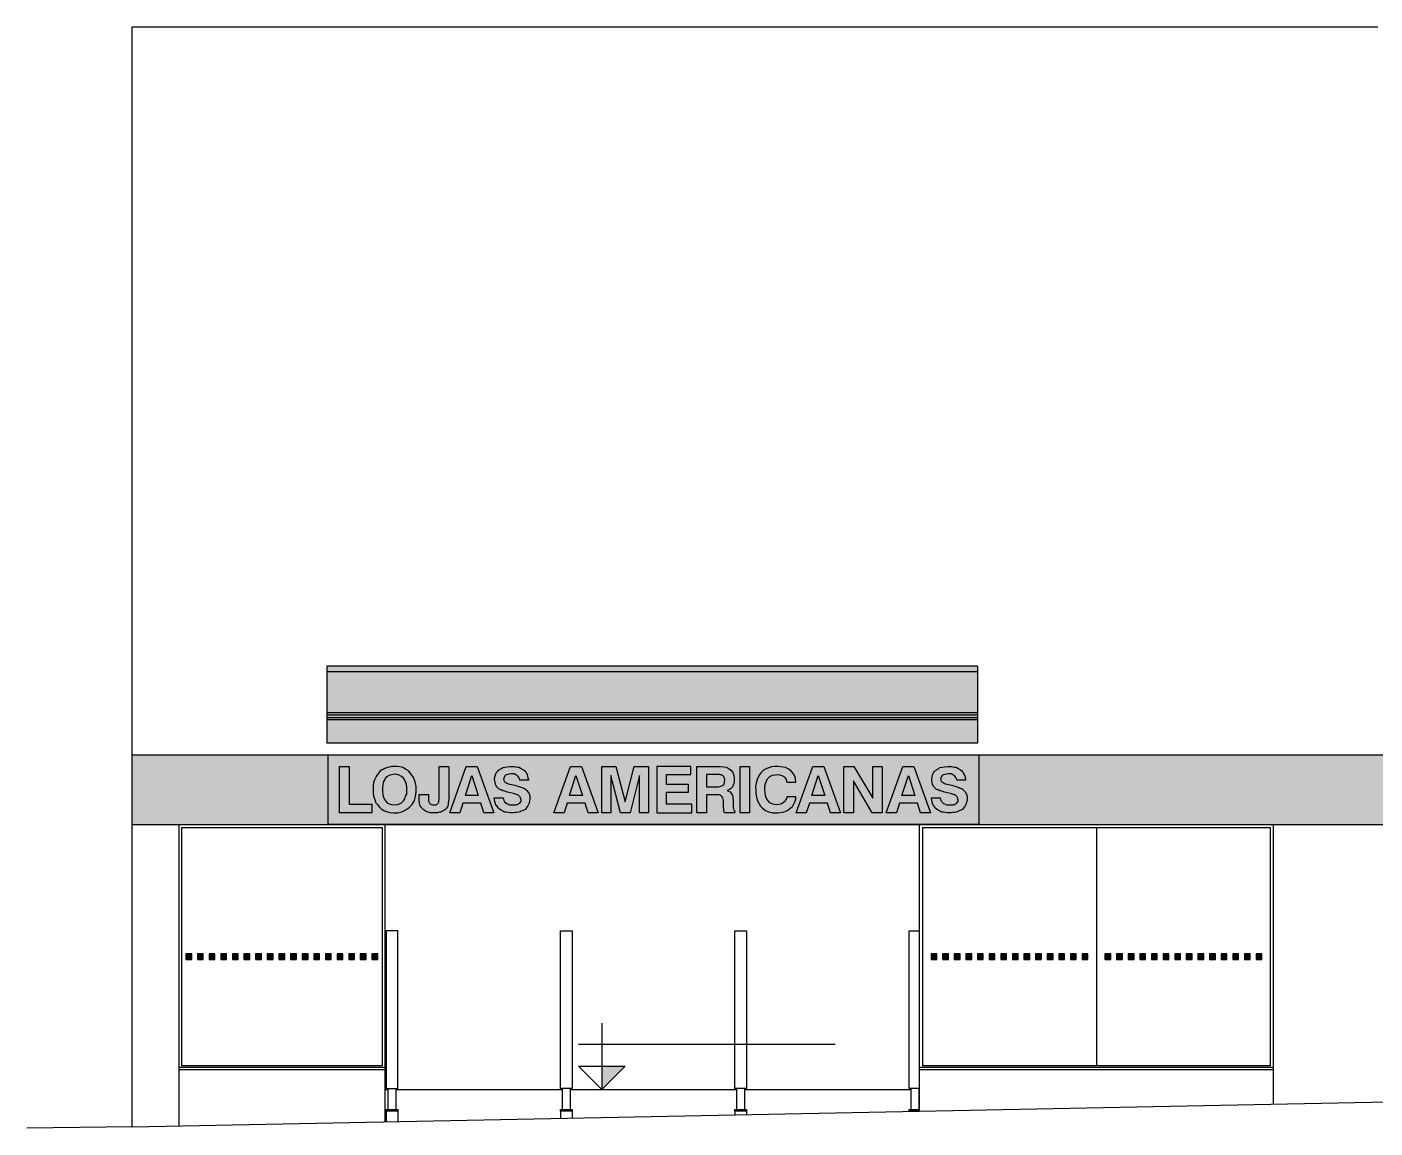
# Model space of a CAD drawing. Header units: metres. Extents: x -367 to 368, y -238 to 223.
# Drawn here: x -173.23 to -161.62, y -0.45 to 9.02 of the extents above; entities that cross this region are included whole.
import ezdxf
from ezdxf.enums import TextEntityAlignment as Align

# ---------------------------------------------------------------- set-up
doc = ezdxf.new("R2010")
doc.units = ezdxf.units.M
doc.linetypes.add('DIVIDE', pattern=[31.75, 12.7, -6.35, 0, -6.35, 0, -6.35])
doc.layers.add('ELE-INSTALAÇÕES', color=160, linetype='Continuous')
doc.layers.add('LA_BAU_BASES GERAIS_R00$0$base', color=253, linetype='Continuous')
doc.styles.add('LA_BAU_BASES GERAIS_R00$0$R60-125-RS', font='romans.shx', dxfattribs={"height": 0.19})
doc.styles.add('LA_BAU_BASES GERAIS_R00$0$R80-100-RS', font='romans.shx', dxfattribs={"height": 0.203})

# ---------------------------------------------------------------- blocks, each defined once
blk = doc.blocks.new('LA_BAU_BASES GERAIS_R00$0$SIMB-INICA-NÍVEL 100')
blk.add_hatch(color=256).paths.add_polyline_path([(2, 2), (0, 2), (0, 0)])
for p, q in [((0, 5.71), (0, 0)), ((-2, 3.9), (20.07, 3.9)), ((-2, 2), (2, 2))]:
    blk.add_line(p, q)
blk.add_lwpolyline([(-2, 2), (0, 0), (2, 2)])
blk = doc.blocks.new('LA_BAU_BASES GERAIS_R00')
at = {"layer": 'LA_BAU_BASES GERAIS_R00$0$base', "ltscale": 0.1}
h = blk.add_hatch(color=256, dxfattribs=at)
h.dxf.hatch_style = 1
h.paths.add_polyline_path([(-165.045, 3.472), (-165.045, 3.522), (-170.645, 3.522), (-170.645, 3.472)])
at = {"layer": 'LA_BAU_BASES GERAIS_R00$0$base'}
h = blk.add_hatch(color=256, dxfattribs=at)
h.dxf.hatch_style = 1
h.paths.add_polyline_path([(-165.045, 2.86), (-165.045, 3.472), (-170.645, 3.472), (-170.645, 2.86)])
h = blk.add_hatch(color=256, dxfattribs=at)
h.dxf.hatch_style = 1
h.paths.add_polyline_path([(-150, 2.76), (-165.035, 2.76), (-165.035, 2.16), (-150, 2.16)])
h.paths.add_polyline_path([(-170.635, 2.76), (-172.32, 2.76), (-172.32, 2.16), (-170.635, 2.16)])
at = {"layer": 'LA_BAU_BASES GERAIS_R00$0$base', "ltscale": 0.1}
h = blk.add_hatch(color=256, dxfattribs=at)
h.dxf.hatch_style = 1
h.paths.add_polyline_path([(-165.035, 2.16), (-170.635, 2.16), (-170.635, 2.76), (-165.035, 2.76)])
at = {"layer": 'LA_BAU_BASES GERAIS_R00$0$base'}
for points in [[(-170.258, 2.26), (-170.258, 2.334), (-170.453, 2.334), (-170.453, 2.66), (-170.535, 2.66), (-170.535, 2.26)], [(-169.601, 2.337), (-169.6, 2.346), (-169.598, 2.356), (-169.597, 2.367), (-169.596, 2.378), (-169.595, 2.389), (-169.595, 2.657), (-169.598, 2.66), (-169.673, 2.66), (-169.677, 2.657), (-169.677, 2.389), (-169.677, 2.386), (-169.678, 2.379), (-169.679, 2.373), (-169.68, 2.367), (-169.68, 2.358), (-169.682, 2.351), (-169.686, 2.346), (-169.69, 2.341), (-169.694, 2.337), (-169.7, 2.331), (-169.707, 2.33), (-169.713, 2.329), (-169.722, 2.329), (-169.731, 2.328), (-169.737, 2.329), (-169.743, 2.332), (-169.749, 2.335), (-169.758, 2.338), (-169.763, 2.346), (-169.765, 2.352), (-169.768, 2.356), (-169.77, 2.364), (-169.771, 2.374), (-169.771, 2.418), (-169.84, 2.418), (-169.85, 2.417), (-169.85, 2.369), (-169.85, 2.36), (-169.849, 2.353), (-169.847, 2.343), (-169.846, 2.333), (-169.844, 2.326), (-169.841, 2.321), (-169.836, 2.313), (-169.831, 2.305), (-169.827, 2.299), (-169.823, 2.295), (-169.819, 2.291), (-169.814, 2.288), (-169.808, 2.283), (-169.8, 2.278), (-169.794, 2.273), (-169.789, 2.272), (-169.783, 2.27), (-169.775, 2.267), (-169.763, 2.264), (-169.755, 2.261), (-169.75, 2.261), (-169.74, 2.261), (-169.728, 2.26), (-169.718, 2.26), (-169.708, 2.259), (-169.702, 2.26), (-169.694, 2.261), (-169.686, 2.263), (-169.676, 2.265), (-169.666, 2.267), (-169.657, 2.269), (-169.654, 2.271), (-169.644, 2.277), (-169.634, 2.283), (-169.623, 2.29), (-169.62, 2.295), (-169.616, 2.301), (-169.608, 2.311), (-169.603, 2.319), (-169.602, 2.328)], [(-168.981, 2.27), (-168.972, 2.275), (-168.959, 2.279), (-168.95, 2.284), (-168.936, 2.29), (-168.929, 2.298), (-168.923, 2.309), (-168.914, 2.321), (-168.909, 2.331), (-168.904, 2.342), (-168.902, 2.362), (-168.898, 2.376), (-168.897, 2.393), (-168.898, 2.406), (-168.902, 2.416), (-168.906, 2.429), (-168.91, 2.437), (-168.917, 2.444), (-168.925, 2.452), (-168.932, 2.46), (-168.943, 2.468), (-168.947, 2.469), (-168.957, 2.474), (-168.965, 2.478), (-168.979, 2.482), (-168.998, 2.489), (-169.014, 2.493), (-169.028, 2.497), (-169.041, 2.501), (-169.053, 2.505), (-169.07, 2.508), (-169.086, 2.51), (-169.096, 2.516), (-169.104, 2.521), (-169.113, 2.527), (-169.12, 2.532), (-169.123, 2.542), (-169.124, 2.55), (-169.122, 2.558), (-169.12, 2.565), (-169.113, 2.577), (-169.108, 2.585), (-169.1, 2.586), (-169.088, 2.591), (-169.078, 2.593), (-169.059, 2.596), (-169.047, 2.596), (-169.032, 2.595), (-169.019, 2.588), (-169.007, 2.581), (-168.999, 2.574), (-168.993, 2.563), (-168.988, 2.552), (-168.985, 2.541), (-168.91, 2.541), (-168.91, 2.548), (-168.914, 2.562), (-168.917, 2.576), (-168.921, 2.591), (-168.927, 2.599), (-168.934, 2.61), (-168.942, 2.62), (-168.954, 2.63), (-168.964, 2.637), (-168.974, 2.642), (-168.987, 2.649), (-168.991, 2.652), (-169.007, 2.654), (-169.019, 2.657), (-169.033, 2.659), (-169.051, 2.66), (-169.066, 2.66), (-169.093, 2.657), (-169.112, 2.654), (-169.131, 2.649), (-169.141, 2.642), (-169.158, 2.634), (-169.167, 2.626), (-169.177, 2.616), (-169.187, 2.604), (-169.195, 2.586), (-169.198, 2.569), (-169.201, 2.551), (-169.199, 2.536), (-169.197, 2.523), (-169.194, 2.503), (-169.187, 2.493), (-169.18, 2.482), (-169.171, 2.471), (-169.16, 2.46), (-169.145, 2.457), (-169.131, 2.45), (-169.113, 2.445), (-169.093, 2.438), (-169.064, 2.431), (-169.04, 2.425), (-169.004, 2.415), (-168.995, 2.408), (-168.989, 2.404), (-168.983, 2.399), (-168.979, 2.392), (-168.976, 2.378), (-168.974, 2.369), (-168.974, 2.361), (-168.979, 2.351), (-168.985, 2.343), (-168.996, 2.338), (-169.007, 2.332), (-169.011, 2.332), (-169.018, 2.328), (-169.032, 2.328), (-169.047, 2.328), (-169.059, 2.328), (-169.073, 2.329), (-169.082, 2.333), (-169.088, 2.338), (-169.101, 2.34), (-169.109, 2.348), (-169.115, 2.355), (-169.119, 2.361), (-169.122, 2.367), (-169.126, 2.378), (-169.128, 2.389), (-169.205, 2.389), (-169.205, 2.385), (-169.202, 2.37), (-169.198, 2.358), (-169.195, 2.34), (-169.19, 2.327), (-169.18, 2.317), (-169.171, 2.302), (-169.162, 2.293), (-169.152, 2.286), (-169.139, 2.279), (-169.122, 2.268), (-169.113, 2.267), (-169.101, 2.265), (-169.085, 2.263), (-169.066, 2.261), (-169.051, 2.26), (-169.036, 2.26), (-169.021, 2.263), (-169.01, 2.264), (-168.992, 2.265)], [(-168.279, 2.26), (-168.201, 2.26), (-168.201, 2.582), (-168.119, 2.26), (-168.035, 2.26), (-167.954, 2.582), (-167.954, 2.26), (-167.877, 2.26), (-167.877, 2.66), (-167.999, 2.66), (-168.078, 2.356), (-168.157, 2.66), (-168.279, 2.66)], [(-167.723, 2.334), (-167.723, 2.437), (-167.532, 2.437), (-167.532, 2.505), (-167.723, 2.505), (-167.723, 2.59), (-167.514, 2.59), (-167.514, 2.66), (-167.804, 2.66), (-167.804, 2.26), (-167.504, 2.26), (-167.504, 2.334)], [(-167.089, 2.26), (-167.007, 2.26), (-167.007, 2.66), (-167.089, 2.66)], [(-166.94, 2.364), (-166.928, 2.342), (-166.914, 2.317), (-166.895, 2.3), (-166.871, 2.28), (-166.844, 2.268), (-166.806, 2.26), (-166.761, 2.26), (-166.725, 2.265), (-166.701, 2.272), (-166.678, 2.283), (-166.657, 2.299), (-166.639, 2.314), (-166.626, 2.336), (-166.615, 2.36), (-166.61, 2.381), (-166.609, 2.399), (-166.686, 2.399), (-166.687, 2.388), (-166.694, 2.376), (-166.702, 2.361), (-166.715, 2.349), (-166.729, 2.338), (-166.754, 2.332), (-166.779, 2.329), (-166.808, 2.334), (-166.832, 2.346), (-166.844, 2.36), (-166.858, 2.378), (-166.87, 2.407), (-166.874, 2.434), (-166.875, 2.458), (-166.875, 2.479), (-166.872, 2.503), (-166.862, 2.534), (-166.85, 2.555), (-166.832, 2.572), (-166.811, 2.584), (-166.786, 2.588), (-166.77, 2.589), (-166.749, 2.587), (-166.729, 2.582), (-166.713, 2.574), (-166.706, 2.568), (-166.698, 2.556), (-166.693, 2.546), (-166.689, 2.532), (-166.686, 2.524), (-166.608, 2.524), (-166.612, 2.554), (-166.618, 2.575), (-166.63, 2.595), (-166.646, 2.615), (-166.67, 2.635), (-166.697, 2.649), (-166.721, 2.653), (-166.737, 2.657), (-166.762, 2.66), (-166.79, 2.659), (-166.818, 2.655), (-166.842, 2.648), (-166.86, 2.641), (-166.886, 2.627), (-166.904, 2.609), (-166.92, 2.593), (-166.931, 2.572), (-166.942, 2.546), (-166.951, 2.514), (-166.955, 2.487), (-166.953, 2.459), (-166.953, 2.423), (-166.949, 2.396)], [(-165.947, 2.385), (-166.109, 2.66), (-166.195, 2.66), (-166.195, 2.26), (-166.114, 2.26), (-166.114, 2.534), (-165.951, 2.26), (-165.866, 2.26), (-165.866, 2.66), (-165.947, 2.66)], [(-165.311, 2.329), (-165.32, 2.333), (-165.326, 2.337), (-165.339, 2.34), (-165.348, 2.348), (-165.353, 2.355), (-165.357, 2.361), (-165.36, 2.367), (-165.364, 2.378), (-165.367, 2.389), (-165.443, 2.389), (-165.443, 2.385), (-165.44, 2.37), (-165.436, 2.358), (-165.433, 2.34), (-165.428, 2.327), (-165.418, 2.317), (-165.409, 2.302), (-165.401, 2.293), (-165.39, 2.286), (-165.378, 2.279), (-165.36, 2.268), (-165.352, 2.267), (-165.339, 2.265), (-165.323, 2.263), (-165.304, 2.261), (-165.289, 2.26), (-165.274, 2.26), (-165.259, 2.263), (-165.248, 2.264), (-165.23, 2.265), (-165.22, 2.269), (-165.21, 2.275), (-165.198, 2.279), (-165.188, 2.284), (-165.175, 2.29), (-165.168, 2.298), (-165.161, 2.309), (-165.153, 2.321), (-165.147, 2.331), (-165.142, 2.342), (-165.139, 2.354), (-165.135, 2.376), (-165.135, 2.393), (-165.137, 2.411), (-165.141, 2.42), (-165.145, 2.429), (-165.149, 2.437), (-165.156, 2.444), (-165.164, 2.452), (-165.171, 2.46), (-165.181, 2.468), (-165.186, 2.469), (-165.195, 2.473), (-165.203, 2.478), (-165.217, 2.482), (-165.236, 2.488), (-165.252, 2.493), (-165.266, 2.497), (-165.28, 2.501), (-165.292, 2.505), (-165.308, 2.507), (-165.324, 2.51), (-165.334, 2.516), (-165.342, 2.521), (-165.352, 2.527), (-165.359, 2.532), (-165.361, 2.541), (-165.363, 2.55), (-165.36, 2.558), (-165.359, 2.565), (-165.352, 2.577), (-165.346, 2.585), (-165.338, 2.586), (-165.326, 2.59), (-165.316, 2.593), (-165.297, 2.596), (-165.285, 2.596), (-165.27, 2.595), (-165.258, 2.588), (-165.245, 2.581), (-165.237, 2.574), (-165.232, 2.563), (-165.226, 2.552), (-165.224, 2.541), (-165.148, 2.541), (-165.149, 2.548), (-165.153, 2.562), (-165.156, 2.576), (-165.16, 2.59), (-165.165, 2.599), (-165.172, 2.61), (-165.18, 2.62), (-165.192, 2.63), (-165.202, 2.637), (-165.213, 2.642), (-165.225, 2.649), (-165.229, 2.652), (-165.245, 2.654), (-165.258, 2.657), (-165.271, 2.659), (-165.289, 2.66), (-165.304, 2.66), (-165.331, 2.657), (-165.35, 2.654), (-165.369, 2.649), (-165.379, 2.642), (-165.397, 2.634), (-165.405, 2.626), (-165.416, 2.616), (-165.425, 2.604), (-165.433, 2.586), (-165.436, 2.569), (-165.439, 2.551), (-165.438, 2.536), (-165.435, 2.522), (-165.432, 2.503), (-165.425, 2.493), (-165.418, 2.482), (-165.409, 2.471), (-165.398, 2.46), (-165.383, 2.457), (-165.369, 2.45), (-165.352, 2.445), (-165.331, 2.438), (-165.303, 2.431), (-165.278, 2.425), (-165.243, 2.415), (-165.233, 2.408), (-165.228, 2.404), (-165.221, 2.399), (-165.217, 2.392), (-165.214, 2.378), (-165.213, 2.369), (-165.213, 2.361), (-165.217, 2.351), (-165.224, 2.343), (-165.235, 2.337), (-165.245, 2.332), (-165.25, 2.332), (-165.256, 2.328), (-165.27, 2.328), (-165.285, 2.328), (-165.297, 2.328)], [(-171.808, 1.048), (-171.858, 1.048), (-171.858, 0.998), (-171.808, 0.998)], [(-171.708, 1.048), (-171.758, 1.048), (-171.758, 0.998), (-171.708, 0.998)], [(-171.608, 1.048), (-171.658, 1.048), (-171.658, 0.998), (-171.608, 0.998)], [(-171.508, 1.048), (-171.558, 1.048), (-171.558, 0.998), (-171.508, 0.998)], [(-171.408, 1.048), (-171.458, 1.048), (-171.458, 0.998), (-171.408, 0.998)], [(-171.308, 1.048), (-171.358, 1.048), (-171.358, 0.998), (-171.308, 0.998)], [(-171.208, 1.048), (-171.258, 1.048), (-171.258, 0.998), (-171.208, 0.998)], [(-171.108, 1.048), (-171.158, 1.048), (-171.158, 0.998), (-171.108, 0.998)], [(-171.007, 1.048), (-171.058, 1.048), (-171.058, 0.998), (-171.007, 0.998)], [(-170.907, 1.048), (-170.957, 1.048), (-170.957, 0.998), (-170.907, 0.998)], [(-170.807, 1.048), (-170.857, 1.048), (-170.857, 0.998), (-170.807, 0.998)], [(-170.707, 1.048), (-170.757, 1.048), (-170.757, 0.998), (-170.707, 0.998)], [(-170.607, 1.048), (-170.657, 1.048), (-170.657, 0.998), (-170.607, 0.998)], [(-170.507, 1.048), (-170.557, 1.048), (-170.557, 0.998), (-170.507, 0.998)], [(-170.407, 1.048), (-170.457, 1.048), (-170.457, 0.998), (-170.407, 0.998)], [(-170.307, 1.048), (-170.357, 1.048), (-170.357, 0.998), (-170.307, 0.998)], [(-170.207, 1.048), (-170.257, 1.048), (-170.257, 0.998), (-170.207, 0.998)], [(-165.396, 1.048), (-165.446, 1.048), (-165.446, 0.998), (-165.396, 0.998)], [(-165.296, 1.048), (-165.346, 1.048), (-165.346, 0.998), (-165.296, 0.998)], [(-165.196, 1.048), (-165.246, 1.048), (-165.246, 0.998), (-165.196, 0.998)], [(-165.096, 1.048), (-165.146, 1.048), (-165.146, 0.998), (-165.096, 0.998)], [(-164.996, 1.048), (-165.046, 1.048), (-165.046, 0.998), (-164.996, 0.998)], [(-164.896, 1.048), (-164.946, 1.048), (-164.946, 0.998), (-164.896, 0.998)], [(-164.796, 1.048), (-164.846, 1.048), (-164.846, 0.998), (-164.796, 0.998)], [(-164.696, 1.048), (-164.746, 1.048), (-164.746, 0.998), (-164.696, 0.998)], [(-164.596, 1.048), (-164.646, 1.048), (-164.646, 0.998), (-164.596, 0.998)], [(-164.496, 1.048), (-164.546, 1.048), (-164.546, 0.998), (-164.496, 0.998)], [(-164.396, 1.048), (-164.446, 1.048), (-164.446, 0.998), (-164.396, 0.998)], [(-164.296, 1.048), (-164.346, 1.048), (-164.346, 0.998), (-164.296, 0.998)], [(-164.196, 1.048), (-164.246, 1.048), (-164.246, 0.998), (-164.196, 0.998)], [(-164.096, 1.048), (-164.146, 1.048), (-164.146, 0.998), (-164.096, 0.998)], [(-163.899, 1.048), (-163.949, 1.048), (-163.949, 0.998), (-163.899, 0.998)], [(-163.799, 1.048), (-163.849, 1.048), (-163.849, 0.998), (-163.799, 0.998)], [(-163.699, 1.048), (-163.749, 1.048), (-163.749, 0.998), (-163.699, 0.998)], [(-163.599, 1.048), (-163.649, 1.048), (-163.649, 0.998), (-163.599, 0.998)], [(-163.499, 1.048), (-163.549, 1.048), (-163.549, 0.998), (-163.499, 0.998)], [(-163.399, 1.048), (-163.449, 1.048), (-163.449, 0.998), (-163.399, 0.998)], [(-163.299, 1.048), (-163.349, 1.048), (-163.349, 0.998), (-163.299, 0.998)], [(-163.199, 1.048), (-163.249, 1.048), (-163.249, 0.998), (-163.199, 0.998)], [(-163.099, 1.048), (-163.149, 1.048), (-163.149, 0.998), (-163.099, 0.998)], [(-162.999, 1.048), (-163.049, 1.048), (-163.049, 0.998), (-162.999, 0.998)], [(-162.899, 1.048), (-162.949, 1.048), (-162.949, 0.998), (-162.899, 0.998)], [(-162.799, 1.048), (-162.849, 1.048), (-162.849, 0.998), (-162.799, 0.998)], [(-162.699, 1.048), (-162.749, 1.048), (-162.749, 0.998), (-162.699, 0.998)], [(-162.599, 1.048), (-162.649, 1.048), (-162.649, 0.998), (-162.599, 0.998)]]:
    blk.add_hatch(color=256, dxfattribs=at).paths.add_polyline_path(points)
h = blk.add_hatch(color=256, dxfattribs=at)
h.paths.add_polyline_path([(-170.135, 2.271), (-170.104, 2.263), (-170.071, 2.26), (-170.033, 2.261), (-170, 2.268), (-169.976, 2.28), (-169.95, 2.294), (-169.93, 2.311), (-169.908, 2.338), (-169.892, 2.365), (-169.882, 2.4), (-169.876, 2.442), (-169.877, 2.486), (-169.885, 2.526), (-169.899, 2.565), (-169.919, 2.594), (-169.942, 2.622), (-169.967, 2.636), (-169.991, 2.65), (-170.017, 2.656), (-170.042, 2.659), (-170.063, 2.66), (-170.088, 2.659), (-170.105, 2.654), (-170.122, 2.651), (-170.147, 2.642), (-170.159, 2.634), (-170.173, 2.63), (-170.189, 2.616), (-170.2, 2.602), (-170.209, 2.591), (-170.221, 2.574), (-170.233, 2.551), (-170.243, 2.522), (-170.246, 2.489), (-170.247, 2.463), (-170.247, 2.428), (-170.244, 2.403), (-170.233, 2.374), (-170.223, 2.346), (-170.21, 2.331), (-170.196, 2.312), (-170.178, 2.294), (-170.155, 2.281)])
h.paths.add_polyline_path([(-170.127, 2.346), (-170.139, 2.362), (-170.149, 2.375), (-170.156, 2.394), (-170.162, 2.414), (-170.167, 2.443), (-170.167, 2.479), (-170.162, 2.505), (-170.156, 2.529), (-170.146, 2.548), (-170.139, 2.562), (-170.125, 2.571), (-170.116, 2.579), (-170.104, 2.583), (-170.087, 2.588), (-170.062, 2.592), (-170.044, 2.59), (-170.022, 2.585), (-170.002, 2.574), (-169.984, 2.557), (-169.97, 2.534), (-169.959, 2.503), (-169.956, 2.479), (-169.956, 2.448), (-169.957, 2.422), (-169.967, 2.402), (-169.973, 2.38), (-169.985, 2.363), (-170.002, 2.346), (-170.019, 2.337), (-170.038, 2.331), (-170.064, 2.329), (-170.09, 2.331), (-170.11, 2.337)], flags=16)
h = blk.add_hatch(color=256, dxfattribs=at)
h.paths.add_polyline_path([(-169.453, 2.409), (-169.398, 2.58), (-169.342, 2.409)], flags=16)
h.paths.add_polyline_path([(-169.475, 2.342), (-169.32, 2.342), (-169.293, 2.26), (-169.207, 2.26), (-169.351, 2.66), (-169.446, 2.66), (-169.588, 2.26), (-169.501, 2.26)])
h = blk.add_hatch(color=256, dxfattribs=at)
h.paths.add_polyline_path([(-168.556, 2.409), (-168.501, 2.58), (-168.445, 2.409)], flags=16)
h.paths.add_polyline_path([(-168.423, 2.342), (-168.396, 2.26), (-168.31, 2.26), (-168.453, 2.66), (-168.549, 2.66), (-168.691, 2.26), (-168.604, 2.26), (-168.578, 2.342)])
h = blk.add_hatch(color=256, dxfattribs=at)
h.paths.add_polyline_path([(-167.379, 2.485), (-167.379, 2.591), (-167.272, 2.59), (-167.267, 2.59), (-167.261, 2.588), (-167.252, 2.587), (-167.244, 2.582), (-167.233, 2.575), (-167.227, 2.564), (-167.221, 2.548), (-167.222, 2.526), (-167.224, 2.514), (-167.23, 2.503), (-167.241, 2.496), (-167.254, 2.49), (-167.275, 2.485)], flags=16)
h.paths.add_polyline_path([(-167.281, 2.415), (-167.27, 2.415), (-167.26, 2.411), (-167.251, 2.406), (-167.244, 2.397), (-167.236, 2.388), (-167.235, 2.378), (-167.233, 2.366), (-167.233, 2.35), (-167.233, 2.326), (-167.232, 2.308), (-167.23, 2.293), (-167.229, 2.28), (-167.226, 2.268), (-167.223, 2.26), (-167.133, 2.26), (-167.133, 2.275), (-167.137, 2.277), (-167.143, 2.283), (-167.146, 2.293), (-167.148, 2.305), (-167.148, 2.32), (-167.149, 2.335), (-167.149, 2.351), (-167.149, 2.366), (-167.151, 2.38), (-167.151, 2.394), (-167.155, 2.412), (-167.163, 2.423), (-167.175, 2.441), (-167.188, 2.447), (-167.199, 2.453), (-167.191, 2.454), (-167.181, 2.46), (-167.17, 2.466), (-167.163, 2.475), (-167.154, 2.484), (-167.148, 2.497), (-167.143, 2.512), (-167.14, 2.529), (-167.14, 2.545), (-167.14, 2.564), (-167.143, 2.582), (-167.148, 2.602), (-167.157, 2.614), (-167.167, 2.627), (-167.179, 2.636), (-167.191, 2.643), (-167.208, 2.652), (-167.229, 2.656), (-167.261, 2.66), (-167.461, 2.66), (-167.462, 2.26), (-167.379, 2.26), (-167.379, 2.415)])
h = blk.add_hatch(color=256, dxfattribs=at)
h.paths.add_polyline_path([(-166.471, 2.409), (-166.416, 2.58), (-166.36, 2.409)], flags=16)
h.paths.add_polyline_path([(-166.338, 2.342), (-166.311, 2.26), (-166.224, 2.26), (-166.368, 2.66), (-166.463, 2.66), (-166.606, 2.26), (-166.519, 2.26), (-166.493, 2.342)])
h = blk.add_hatch(color=256, dxfattribs=at)
h.paths.add_polyline_path([(-165.563, 2.342), (-165.536, 2.26), (-165.45, 2.26), (-165.594, 2.66), (-165.689, 2.66), (-165.831, 2.26), (-165.744, 2.26), (-165.718, 2.342)])
h.paths.add_polyline_path([(-165.696, 2.409), (-165.641, 2.58), (-165.585, 2.409)], flags=16)
for p, q in [((-165.045, 3.522), (-170.645, 3.522)), ((-170.645, 3.522), (-170.645, 2.86, 0.006)), ((-165.045, 3.522, -0.003), (-165.045, 2.86, 0.003)), ((-165.045, 3.472, -0.003), (-170.645, 3.472, 0)), ((-165.045, 3.121, 0), (-170.645, 3.121, 0.003)), ((-165.045, 3.101, 0), (-170.645, 3.101, 0.003)), ((-165.045, 3.078, 0), (-170.645, 3.078, 0.003)), ((-165.045, 3.06), (-170.645, 3.06, 0.003)), ((-165.045, 2.86), (-170.645, 2.86, 0.003)), ((-172.32, 2.76), (-150, 2.76)), ((-172.32, 2.16), (-150, 2.16)), ((-171.92, 2.16), (-171.92, -0.432)), ((-171.895, 2.135), (-170.17, 2.135)), ((-171.895, 2.135), (-171.895, 0.083)), ((-170.17, 2.135), (-170.17, 0.083)), ((-170.145, 2.16), (-170.145, 0.068)), ((-165.545, 0.068), (-165.545, 2.16)), ((-165.52, 2.135), (-162.525, 2.135)), ((-165.52, 2.135), (-165.52, 0.083, 0)), ((-164.023, 2.135), (-164.023, 0.083)), ((-162.525, 0.083), (-162.525, 2.135)), ((-162.5, -0.245), (-162.5, 2.16)), ((-170.145, 0.068), (-171.92, 0.068)), ((-170.145, 0.048), (-171.92, 0.048)), ((-170.17, 0.083), (-171.895, 0.083)), ((-170.145, 0.068), (-170.145, 0.048)), ((-170.145, 0.048), (-170.145, -0.397)), ((-162.5, 0.068), (-165.545, 0.068)), ((-165.545, 0.048), (-165.545, 0.068)), ((-165.545, -0.306), (-165.545, 0.048)), ((-162.5, 0.048), (-165.545, 0.048)), ((-162.525, 0.083), (-165.52, 0.083)), ((-172.32, -0.44), (-150.139, 0)), ((-170.12, -0.111, 0), (-170.12, -0.291, 0)), ((-170.05, -0.111, 0), (-170.05, -0.291, 0)), ((-168.62, -0.111, 0), (-168.62, -0.291, 0)), ((-168.55, -0.111, 0), (-168.55, -0.291, 0)), ((-167.12, -0.111, 0), (-167.12, -0.291, 0)), ((-167.05, -0.111, 0), (-167.05, -0.291, 0)), ((-165.62, -0.111, 0), (-165.62, -0.291, 0)), ((-165.55, -0.111, 0), (-165.55, -0.291, 0)), ((-170.145, -0.12), (-170.12, -0.12)), ((-170.05, -0.12), (-168.62, -0.12)), ((-168.55, -0.12), (-167.12, -0.12)), ((-167.05, -0.12), (-165.62, -0.12)), ((-165.55, -0.12), (-165.545, -0.12)), ((-161.65, -0.231), (-161.65, -0.228)), ((-170.135, -0.306), (-170.135, -0.397)), ((-170.035, -0.306), (-170.035, -0.395)), ((-168.635, -0.306), (-168.635, -0.367)), ((-168.535, -0.306), (-168.535, -0.365)), ((-167.135, -0.306), (-167.135, -0.337)), ((-167.035, -0.306), (-167.035, -0.335)), ((-172.32, -0.44), (-173.226, -0.452))]:
    blk.add_line(p, q, dxfattribs=at)
for points in [[(-172.32, -0.44), (-172.32, 9.021), (-161.6, 9.021)], [(-170.535, 2.66), (-170.453, 2.66), (-170.453, 2.334), (-170.258, 2.334), (-170.258, 2.26), (-170.535, 2.26), (-170.535, 2.66)], [(-169.673, 2.66), (-169.598, 2.66), (-169.595, 2.657), (-169.595, 2.389), (-169.596, 2.378), (-169.597, 2.367), (-169.598, 2.356), (-169.6, 2.346), (-169.601, 2.337), (-169.602, 2.328), (-169.603, 2.319), (-169.608, 2.311), (-169.616, 2.301), (-169.62, 2.295), (-169.623, 2.29), (-169.634, 2.283), (-169.644, 2.277), (-169.654, 2.271), (-169.657, 2.269), (-169.666, 2.267), (-169.676, 2.265), (-169.686, 2.263), (-169.694, 2.261), (-169.702, 2.26), (-169.708, 2.259), (-169.718, 2.26), (-169.728, 2.26), (-169.74, 2.261), (-169.75, 2.261), (-169.755, 2.261), (-169.763, 2.264), (-169.775, 2.267), (-169.783, 2.27), (-169.789, 2.272), (-169.794, 2.273), (-169.8, 2.278), (-169.808, 2.283), (-169.814, 2.288), (-169.819, 2.291), (-169.823, 2.295), (-169.827, 2.299), (-169.831, 2.305), (-169.836, 2.313), (-169.841, 2.321), (-169.844, 2.326), (-169.846, 2.333), (-169.847, 2.343), (-169.849, 2.353), (-169.85, 2.36), (-169.85, 2.369), (-169.85, 2.417), (-169.84, 2.418), (-169.771, 2.418), (-169.771, 2.374), (-169.771, 2.368), (-169.77, 2.362), (-169.768, 2.356), (-169.765, 2.352), (-169.763, 2.346), (-169.76, 2.341), (-169.757, 2.337), (-169.749, 2.335), (-169.743, 2.332), (-169.737, 2.329), (-169.731, 2.328), (-169.722, 2.329), (-169.713, 2.329), (-169.707, 2.33), (-169.701, 2.331), (-169.698, 2.333), (-169.694, 2.337), (-169.69, 2.341), (-169.686, 2.346), (-169.682, 2.351), (-169.68, 2.358), (-169.68, 2.367), (-169.679, 2.373), (-169.678, 2.379), (-169.677, 2.386), (-169.677, 2.389), (-169.677, 2.657), (-169.674, 2.66)], [(-169.588, 2.26), (-169.446, 2.66), (-169.351, 2.66), (-169.207, 2.26), (-169.293, 2.26), (-169.32, 2.342), (-169.475, 2.342), (-169.501, 2.26), (-169.588, 2.26)], [(-169.453, 2.409), (-169.398, 2.58), (-169.342, 2.409), (-169.453, 2.409)], [(-168.691, 2.26), (-168.549, 2.66), (-168.453, 2.66), (-168.31, 2.26), (-168.396, 2.26), (-168.423, 2.342), (-168.578, 2.342), (-168.604, 2.26), (-168.691, 2.26)], [(-168.556, 2.409), (-168.501, 2.58), (-168.445, 2.409), (-168.556, 2.409)], [(-168.279, 2.26), (-168.279, 2.66), (-168.157, 2.66), (-168.078, 2.356), (-167.999, 2.66), (-167.877, 2.66), (-167.877, 2.26), (-167.954, 2.26), (-167.954, 2.582), (-168.035, 2.26), (-168.119, 2.26), (-168.201, 2.582), (-168.201, 2.26), (-168.279, 2.26)], [(-167.514, 2.66), (-167.804, 2.66), (-167.804, 2.26), (-167.504, 2.26), (-167.504, 2.334), (-167.723, 2.334), (-167.723, 2.437), (-167.532, 2.437), (-167.532, 2.505), (-167.723, 2.505), (-167.723, 2.59), (-167.514, 2.59), (-167.514, 2.66)], [(-166.606, 2.26), (-166.463, 2.66), (-166.368, 2.66), (-166.224, 2.26), (-166.311, 2.26), (-166.338, 2.342), (-166.493, 2.342), (-166.519, 2.26), (-166.606, 2.26)], [(-166.471, 2.409), (-166.416, 2.58), (-166.36, 2.409), (-166.471, 2.409)], [(-166.195, 2.26), (-166.195, 2.66), (-166.109, 2.66), (-165.947, 2.385), (-165.947, 2.66), (-165.866, 2.66), (-165.866, 2.26), (-165.951, 2.26), (-166.114, 2.534), (-166.114, 2.26), (-166.195, 2.26)], [(-165.831, 2.26), (-165.689, 2.66), (-165.594, 2.66), (-165.45, 2.26), (-165.536, 2.26), (-165.563, 2.342), (-165.718, 2.342), (-165.744, 2.26), (-165.831, 2.26)], [(-165.696, 2.409), (-165.641, 2.58), (-165.585, 2.409), (-165.696, 2.409)]]:
    blk.add_lwpolyline(points, dxfattribs=at)
for points in [[(-165.035, 2.16), (-170.635, 2.16), (-170.635, 2.76), (-165.035, 2.76)], [(-170.063, 2.66), (-170.088, 2.659), (-170.105, 2.654), (-170.122, 2.651), (-170.147, 2.642), (-170.159, 2.634), (-170.173, 2.63), (-170.189, 2.616), (-170.2, 2.602), (-170.209, 2.591), (-170.221, 2.574), (-170.233, 2.551), (-170.243, 2.522), (-170.246, 2.489), (-170.247, 2.463), (-170.247, 2.428), (-170.244, 2.403), (-170.233, 2.374), (-170.223, 2.346), (-170.21, 2.331), (-170.196, 2.312), (-170.178, 2.294), (-170.155, 2.281), (-170.135, 2.271), (-170.104, 2.263), (-170.071, 2.26), (-170.033, 2.261), (-170, 2.268), (-169.976, 2.28), (-169.95, 2.294), (-169.93, 2.311), (-169.908, 2.338), (-169.892, 2.365), (-169.882, 2.4), (-169.876, 2.442), (-169.877, 2.486), (-169.885, 2.526), (-169.899, 2.565), (-169.919, 2.594), (-169.942, 2.622), (-169.967, 2.636), (-169.991, 2.65), (-170.017, 2.656), (-170.042, 2.659)], [(-170.062, 2.592), (-170.087, 2.588), (-170.104, 2.583), (-170.116, 2.579), (-170.125, 2.571), (-170.139, 2.562), (-170.146, 2.548), (-170.156, 2.529), (-170.162, 2.505), (-170.167, 2.479), (-170.167, 2.443), (-170.162, 2.414), (-170.156, 2.394), (-170.149, 2.375), (-170.139, 2.362), (-170.127, 2.346), (-170.11, 2.337), (-170.09, 2.331), (-170.064, 2.329), (-170.038, 2.331), (-170.019, 2.337), (-170.002, 2.346), (-169.985, 2.363), (-169.973, 2.38), (-169.967, 2.402), (-169.957, 2.422), (-169.956, 2.448), (-169.956, 2.479), (-169.959, 2.503), (-169.97, 2.534), (-169.984, 2.557), (-170.002, 2.574), (-170.022, 2.585), (-170.044, 2.59)], [(-168.91, 2.541), (-168.985, 2.541), (-168.988, 2.552), (-168.993, 2.563), (-168.999, 2.574), (-169.007, 2.581), (-169.019, 2.588), (-169.032, 2.595), (-169.047, 2.596), (-169.059, 2.596), (-169.078, 2.593), (-169.088, 2.591), (-169.1, 2.586), (-169.108, 2.585), (-169.113, 2.577), (-169.12, 2.565), (-169.122, 2.558), (-169.124, 2.55), (-169.123, 2.542), (-169.12, 2.532), (-169.113, 2.527), (-169.104, 2.521), (-169.096, 2.516), (-169.086, 2.51), (-169.07, 2.508), (-169.053, 2.505), (-169.041, 2.501), (-169.028, 2.497), (-169.014, 2.493), (-168.998, 2.489), (-168.979, 2.482), (-168.965, 2.478), (-168.957, 2.474), (-168.947, 2.469), (-168.943, 2.468), (-168.932, 2.46), (-168.925, 2.452), (-168.917, 2.444), (-168.91, 2.437), (-168.906, 2.429), (-168.902, 2.416), (-168.898, 2.406), (-168.897, 2.393), (-168.898, 2.376), (-168.902, 2.362), (-168.904, 2.342), (-168.909, 2.331), (-168.914, 2.321), (-168.923, 2.309), (-168.929, 2.298), (-168.936, 2.29), (-168.95, 2.284), (-168.959, 2.279), (-168.972, 2.275), (-168.981, 2.27), (-168.992, 2.265), (-169.01, 2.264), (-169.021, 2.263), (-169.036, 2.26), (-169.051, 2.26), (-169.066, 2.261), (-169.085, 2.263), (-169.101, 2.265), (-169.113, 2.267), (-169.122, 2.268), (-169.139, 2.279), (-169.152, 2.286), (-169.162, 2.293), (-169.171, 2.302), (-169.18, 2.317), (-169.19, 2.327), (-169.195, 2.34), (-169.198, 2.358), (-169.202, 2.37), (-169.205, 2.385), (-169.205, 2.389), (-169.128, 2.389), (-169.126, 2.378), (-169.122, 2.367), (-169.119, 2.361), (-169.115, 2.355), (-169.109, 2.348), (-169.101, 2.34), (-169.088, 2.338), (-169.082, 2.333), (-169.073, 2.329), (-169.059, 2.328), (-169.047, 2.328), (-169.032, 2.328), (-169.018, 2.328), (-169.011, 2.332), (-169.007, 2.332), (-168.996, 2.338), (-168.985, 2.343), (-168.979, 2.351), (-168.974, 2.361), (-168.974, 2.369), (-168.976, 2.378), (-168.979, 2.392), (-168.983, 2.399), (-168.989, 2.404), (-168.995, 2.408), (-169.004, 2.415), (-169.04, 2.425), (-169.064, 2.431), (-169.093, 2.438), (-169.113, 2.445), (-169.131, 2.45), (-169.145, 2.457), (-169.16, 2.46), (-169.171, 2.471), (-169.18, 2.482), (-169.187, 2.493), (-169.194, 2.503), (-169.197, 2.523), (-169.199, 2.536), (-169.201, 2.551), (-169.198, 2.569), (-169.195, 2.586), (-169.187, 2.604), (-169.177, 2.616), (-169.167, 2.626), (-169.158, 2.634), (-169.141, 2.642), (-169.131, 2.649), (-169.112, 2.654), (-169.093, 2.657), (-169.066, 2.66), (-169.051, 2.66), (-169.033, 2.659), (-169.019, 2.657), (-169.007, 2.654), (-168.991, 2.652), (-168.987, 2.649), (-168.974, 2.642), (-168.964, 2.637), (-168.954, 2.63), (-168.942, 2.62), (-168.934, 2.61), (-168.927, 2.599), (-168.921, 2.591), (-168.917, 2.576), (-168.914, 2.562), (-168.91, 2.548)], [(-167.379, 2.26), (-167.462, 2.26), (-167.461, 2.66), (-167.261, 2.66), (-167.229, 2.656), (-167.208, 2.652), (-167.191, 2.643), (-167.179, 2.636), (-167.167, 2.627), (-167.157, 2.614), (-167.148, 2.602), (-167.143, 2.582), (-167.14, 2.564), (-167.14, 2.545), (-167.14, 2.529), (-167.143, 2.512), (-167.148, 2.497), (-167.154, 2.484), (-167.163, 2.475), (-167.17, 2.466), (-167.181, 2.46), (-167.191, 2.454), (-167.199, 2.453), (-167.188, 2.447), (-167.175, 2.441), (-167.163, 2.423), (-167.155, 2.412), (-167.151, 2.394), (-167.151, 2.38), (-167.149, 2.366), (-167.149, 2.351), (-167.149, 2.335), (-167.148, 2.32), (-167.148, 2.305), (-167.146, 2.293), (-167.143, 2.283), (-167.137, 2.277), (-167.133, 2.275), (-167.133, 2.26), (-167.223, 2.26), (-167.226, 2.268), (-167.229, 2.28), (-167.23, 2.293), (-167.232, 2.308), (-167.233, 2.326), (-167.233, 2.35), (-167.233, 2.366), (-167.235, 2.378), (-167.236, 2.388), (-167.244, 2.397), (-167.251, 2.406), (-167.26, 2.411), (-167.27, 2.415), (-167.281, 2.415), (-167.379, 2.415)], [(-167.379, 2.591), (-167.379, 2.485), (-167.275, 2.485), (-167.254, 2.49), (-167.241, 2.496), (-167.23, 2.503), (-167.224, 2.514), (-167.222, 2.526), (-167.221, 2.548), (-167.227, 2.564), (-167.233, 2.575), (-167.244, 2.582), (-167.252, 2.587), (-167.261, 2.588), (-167.267, 2.59), (-167.272, 2.59)], [(-167.007, 2.26), (-167.089, 2.26), (-167.089, 2.66), (-167.007, 2.66)], [(-166.608, 2.524), (-166.612, 2.554), (-166.618, 2.575), (-166.63, 2.595), (-166.646, 2.615), (-166.67, 2.635), (-166.697, 2.649), (-166.721, 2.653), (-166.737, 2.657), (-166.762, 2.66), (-166.79, 2.659), (-166.818, 2.655), (-166.842, 2.648), (-166.86, 2.641), (-166.886, 2.627), (-166.904, 2.609), (-166.92, 2.593), (-166.931, 2.572), (-166.942, 2.546), (-166.951, 2.514), (-166.955, 2.487), (-166.953, 2.459), (-166.953, 2.423), (-166.949, 2.396), (-166.94, 2.364), (-166.928, 2.342), (-166.914, 2.317), (-166.895, 2.3), (-166.871, 2.28), (-166.844, 2.268), (-166.806, 2.26), (-166.761, 2.26), (-166.725, 2.265), (-166.701, 2.272), (-166.678, 2.283), (-166.657, 2.299), (-166.639, 2.314), (-166.626, 2.336), (-166.615, 2.36), (-166.61, 2.381), (-166.609, 2.399), (-166.686, 2.399), (-166.687, 2.388), (-166.694, 2.376), (-166.702, 2.361), (-166.715, 2.349), (-166.729, 2.338), (-166.754, 2.332), (-166.779, 2.329), (-166.808, 2.334), (-166.832, 2.346), (-166.844, 2.36), (-166.858, 2.378), (-166.87, 2.407), (-166.874, 2.434), (-166.875, 2.458), (-166.875, 2.479), (-166.872, 2.503), (-166.862, 2.534), (-166.85, 2.555), (-166.832, 2.572), (-166.811, 2.584), (-166.786, 2.588), (-166.77, 2.589), (-166.749, 2.587), (-166.729, 2.582), (-166.713, 2.574), (-166.706, 2.568), (-166.698, 2.556), (-166.693, 2.546), (-166.689, 2.532), (-166.686, 2.524)], [(-165.148, 2.541), (-165.224, 2.541), (-165.226, 2.552), (-165.232, 2.563), (-165.237, 2.574), (-165.245, 2.581), (-165.258, 2.588), (-165.27, 2.595), (-165.285, 2.596), (-165.297, 2.596), (-165.316, 2.593), (-165.326, 2.59), (-165.338, 2.586), (-165.346, 2.585), (-165.352, 2.577), (-165.359, 2.565), (-165.36, 2.558), (-165.363, 2.55), (-165.361, 2.541), (-165.359, 2.532), (-165.352, 2.527), (-165.342, 2.521), (-165.334, 2.516), (-165.324, 2.51), (-165.308, 2.507), (-165.292, 2.505), (-165.28, 2.501), (-165.266, 2.497), (-165.252, 2.493), (-165.236, 2.488), (-165.217, 2.482), (-165.203, 2.478), (-165.195, 2.473), (-165.186, 2.469), (-165.181, 2.468), (-165.171, 2.46), (-165.164, 2.452), (-165.156, 2.444), (-165.149, 2.437), (-165.145, 2.429), (-165.141, 2.42), (-165.137, 2.411), (-165.135, 2.393), (-165.135, 2.376), (-165.139, 2.354), (-165.142, 2.342), (-165.147, 2.331), (-165.153, 2.321), (-165.161, 2.309), (-165.168, 2.298), (-165.175, 2.29), (-165.188, 2.284), (-165.198, 2.279), (-165.21, 2.275), (-165.22, 2.269), (-165.23, 2.265), (-165.248, 2.264), (-165.259, 2.263), (-165.274, 2.26), (-165.289, 2.26), (-165.304, 2.261), (-165.323, 2.263), (-165.339, 2.265), (-165.352, 2.267), (-165.36, 2.268), (-165.378, 2.279), (-165.39, 2.286), (-165.401, 2.293), (-165.409, 2.302), (-165.418, 2.317), (-165.428, 2.327), (-165.433, 2.34), (-165.436, 2.358), (-165.44, 2.37), (-165.443, 2.385), (-165.443, 2.389), (-165.367, 2.389), (-165.364, 2.378), (-165.36, 2.367), (-165.357, 2.361), (-165.353, 2.355), (-165.348, 2.348), (-165.339, 2.34), (-165.326, 2.337), (-165.32, 2.333), (-165.311, 2.329), (-165.297, 2.328), (-165.285, 2.328), (-165.27, 2.328), (-165.256, 2.328), (-165.25, 2.332), (-165.245, 2.332), (-165.235, 2.337), (-165.224, 2.343), (-165.217, 2.351), (-165.213, 2.361), (-165.213, 2.369), (-165.214, 2.378), (-165.217, 2.392), (-165.221, 2.399), (-165.228, 2.404), (-165.233, 2.408), (-165.243, 2.415), (-165.278, 2.425), (-165.303, 2.431), (-165.331, 2.438), (-165.352, 2.445), (-165.369, 2.45), (-165.383, 2.457), (-165.398, 2.46), (-165.409, 2.471), (-165.418, 2.482), (-165.425, 2.493), (-165.432, 2.503), (-165.435, 2.522), (-165.438, 2.536), (-165.439, 2.551), (-165.436, 2.569), (-165.433, 2.586), (-165.425, 2.604), (-165.416, 2.616), (-165.405, 2.626), (-165.397, 2.634), (-165.379, 2.642), (-165.369, 2.649), (-165.35, 2.654), (-165.331, 2.657), (-165.304, 2.66), (-165.289, 2.66), (-165.271, 2.659), (-165.258, 2.657), (-165.245, 2.654), (-165.229, 2.652), (-165.225, 2.649), (-165.213, 2.642), (-165.202, 2.637), (-165.192, 2.63), (-165.18, 2.62), (-165.172, 2.61), (-165.165, 2.599), (-165.16, 2.59), (-165.156, 2.576), (-165.153, 2.562), (-165.149, 2.548)], [(-168.535, -0.111), (-168.635, -0.111), (-168.635, 1.244), (-168.535, 1.244)], [(-167.135, -0.111), (-167.135, 1.244), (-167.035, 1.244), (-167.035, -0.111)], [(-168.535, -0.291), (-168.535, -0.306), (-168.635, -0.306), (-168.635, -0.291)], [(-167.035, -0.306), (-167.135, -0.306), (-167.135, -0.291), (-167.035, -0.291)]]:
    blk.add_lwpolyline(points, close=True, dxfattribs=at)
at = {"layer": 'LA_BAU_BASES GERAIS_R00$0$base', "elevation": 0}
for points in [[(-170.035, -0.111), (-170.035, 1.244), (-170.135, 1.244), (-170.135, -0.111)], [(-171.858, 0.998), (-171.808, 0.998), (-171.808, 1.048), (-171.858, 1.048)], [(-171.758, 0.998), (-171.708, 0.998), (-171.708, 1.048), (-171.758, 1.048)], [(-171.658, 0.998), (-171.608, 0.998), (-171.608, 1.048), (-171.658, 1.048)], [(-171.558, 0.998), (-171.508, 0.998), (-171.508, 1.048), (-171.558, 1.048)], [(-171.458, 0.998), (-171.408, 0.998), (-171.408, 1.048), (-171.458, 1.048)], [(-171.358, 0.998), (-171.308, 0.998), (-171.308, 1.048), (-171.358, 1.048)], [(-171.258, 0.998), (-171.208, 0.998), (-171.208, 1.048), (-171.258, 1.048)], [(-171.158, 0.998), (-171.108, 0.998), (-171.108, 1.048), (-171.158, 1.048)], [(-171.058, 0.998), (-171.007, 0.998), (-171.007, 1.048), (-171.058, 1.048)], [(-170.957, 0.998), (-170.907, 0.998), (-170.907, 1.048), (-170.957, 1.048)], [(-170.857, 0.998), (-170.807, 0.998), (-170.807, 1.048), (-170.857, 1.048)], [(-170.757, 0.998), (-170.707, 0.998), (-170.707, 1.048), (-170.757, 1.048)], [(-170.657, 0.998), (-170.607, 0.998), (-170.607, 1.048), (-170.657, 1.048)], [(-170.557, 0.998), (-170.507, 0.998), (-170.507, 1.048), (-170.557, 1.048)], [(-170.457, 0.998), (-170.407, 0.998), (-170.407, 1.048), (-170.457, 1.048)], [(-170.357, 0.998), (-170.307, 0.998), (-170.307, 1.048), (-170.357, 1.048)], [(-170.257, 0.998), (-170.207, 0.998), (-170.207, 1.048), (-170.257, 1.048)], [(-165.446, 0.998), (-165.396, 0.998), (-165.396, 1.048), (-165.446, 1.048)], [(-165.346, 0.998), (-165.296, 0.998), (-165.296, 1.048), (-165.346, 1.048)], [(-165.246, 0.998), (-165.196, 0.998), (-165.196, 1.048), (-165.246, 1.048)], [(-165.146, 0.998), (-165.096, 0.998), (-165.096, 1.048), (-165.146, 1.048)], [(-165.046, 0.998), (-164.996, 0.998), (-164.996, 1.048), (-165.046, 1.048)], [(-164.946, 0.998), (-164.896, 0.998), (-164.896, 1.048), (-164.946, 1.048)], [(-164.846, 0.998), (-164.796, 0.998), (-164.796, 1.048), (-164.846, 1.048)], [(-164.746, 0.998), (-164.696, 0.998), (-164.696, 1.048), (-164.746, 1.048)], [(-164.646, 0.998), (-164.596, 0.998), (-164.596, 1.048), (-164.646, 1.048)], [(-164.546, 0.998), (-164.496, 0.998), (-164.496, 1.048), (-164.546, 1.048)], [(-164.446, 0.998), (-164.396, 0.998), (-164.396, 1.048), (-164.446, 1.048)], [(-164.346, 0.998), (-164.296, 0.998), (-164.296, 1.048), (-164.346, 1.048)], [(-164.246, 0.998), (-164.196, 0.998), (-164.196, 1.048), (-164.246, 1.048)], [(-164.146, 0.998), (-164.096, 0.998), (-164.096, 1.048), (-164.146, 1.048)], [(-163.949, 0.998), (-163.899, 0.998), (-163.899, 1.048), (-163.949, 1.048)], [(-163.849, 0.998), (-163.799, 0.998), (-163.799, 1.048), (-163.849, 1.048)], [(-163.749, 0.998), (-163.699, 0.998), (-163.699, 1.048), (-163.749, 1.048)], [(-163.649, 0.998), (-163.599, 0.998), (-163.599, 1.048), (-163.649, 1.048)], [(-163.549, 0.998), (-163.499, 0.998), (-163.499, 1.048), (-163.549, 1.048)], [(-163.449, 0.998), (-163.399, 0.998), (-163.399, 1.048), (-163.449, 1.048)], [(-163.349, 0.998), (-163.299, 0.998), (-163.299, 1.048), (-163.349, 1.048)], [(-163.249, 0.998), (-163.199, 0.998), (-163.199, 1.048), (-163.249, 1.048)], [(-163.149, 0.998), (-163.099, 0.998), (-163.099, 1.048), (-163.149, 1.048)], [(-163.049, 0.998), (-162.999, 0.998), (-162.999, 1.048), (-163.049, 1.048)], [(-162.949, 0.998), (-162.899, 0.998), (-162.899, 1.048), (-162.949, 1.048)], [(-162.849, 0.998), (-162.799, 0.998), (-162.799, 1.048), (-162.849, 1.048)], [(-162.749, 0.998), (-162.699, 0.998), (-162.699, 1.048), (-162.749, 1.048)], [(-162.649, 0.998), (-162.599, 0.998), (-162.599, 1.048), (-162.649, 1.048)], [(-170.035, -0.291), (-170.035, -0.306), (-170.135, -0.306), (-170.135, -0.291)]]:
    blk.add_lwpolyline(points, close=True, dxfattribs=at)
for points in [[(-165.545, -0.111), (-165.635, -0.111), (-165.635, 1.244), (-165.545, 1.244)], [(-165.545, -0.306), (-165.635, -0.306), (-165.635, -0.291), (-165.545, -0.291)]]:
    blk.add_lwpolyline(points, dxfattribs=at)
at = {"layer": 'LA_BAU_BASES GERAIS_R00$0$base', "xscale": 0.1000000000000014, "yscale": 0.1000000000000014, "zscale": 0.1000000000000014}
blk.add_blockref('LA_BAU_BASES GERAIS_R00$0$SIMB-INICA-NÍVEL 100', (-168.278, -0.12), dxfattribs=at)
at = {"layer": 'LA_BAU_BASES GERAIS_R00$0$base', "style": 'LA_BAU_BASES GERAIS_R00$0$R60-125-RS'}
for p in [(242.782, 218.919), (358.637, 192.964)]:
    blk.add_attdef('S', text='', height=0.19, rotation=90, dxfattribs=at).set_placement(p, align=Align.MIDDLE_CENTER)
at = {"layer": 'LA_BAU_BASES GERAIS_R00$0$base', "style": 'LA_BAU_BASES GERAIS_R00$0$R80-100-RS'}
blk.add_attdef('ACESSO', text='', height=0.203, dxfattribs=at).set_placement((365.922, 191.987), align=Align.TOP_CENTER)
at = {"layer": 'LA_BAU_BASES GERAIS_R00$0$base', "style": 'LA_BAU_BASES GERAIS_R00$0$R60-125-RS'}
blk.add_attdef('S', text='', height=0.19, dxfattribs=at).set_placement((266.114, 180.913), align=Align.MIDDLE_CENTER)

msp = doc.modelspace()

# ---------------------------------------------------------------- block references
at = {"layer": 'ELE-INSTALAÇÕES', "color": 210, "linetype": 'DIVIDE', "ltscale": 0.01}
msp.add_blockref('LA_BAU_BASES GERAIS_R00', (0, 0), dxfattribs=at)

doc.saveas('drawing.dxf')
